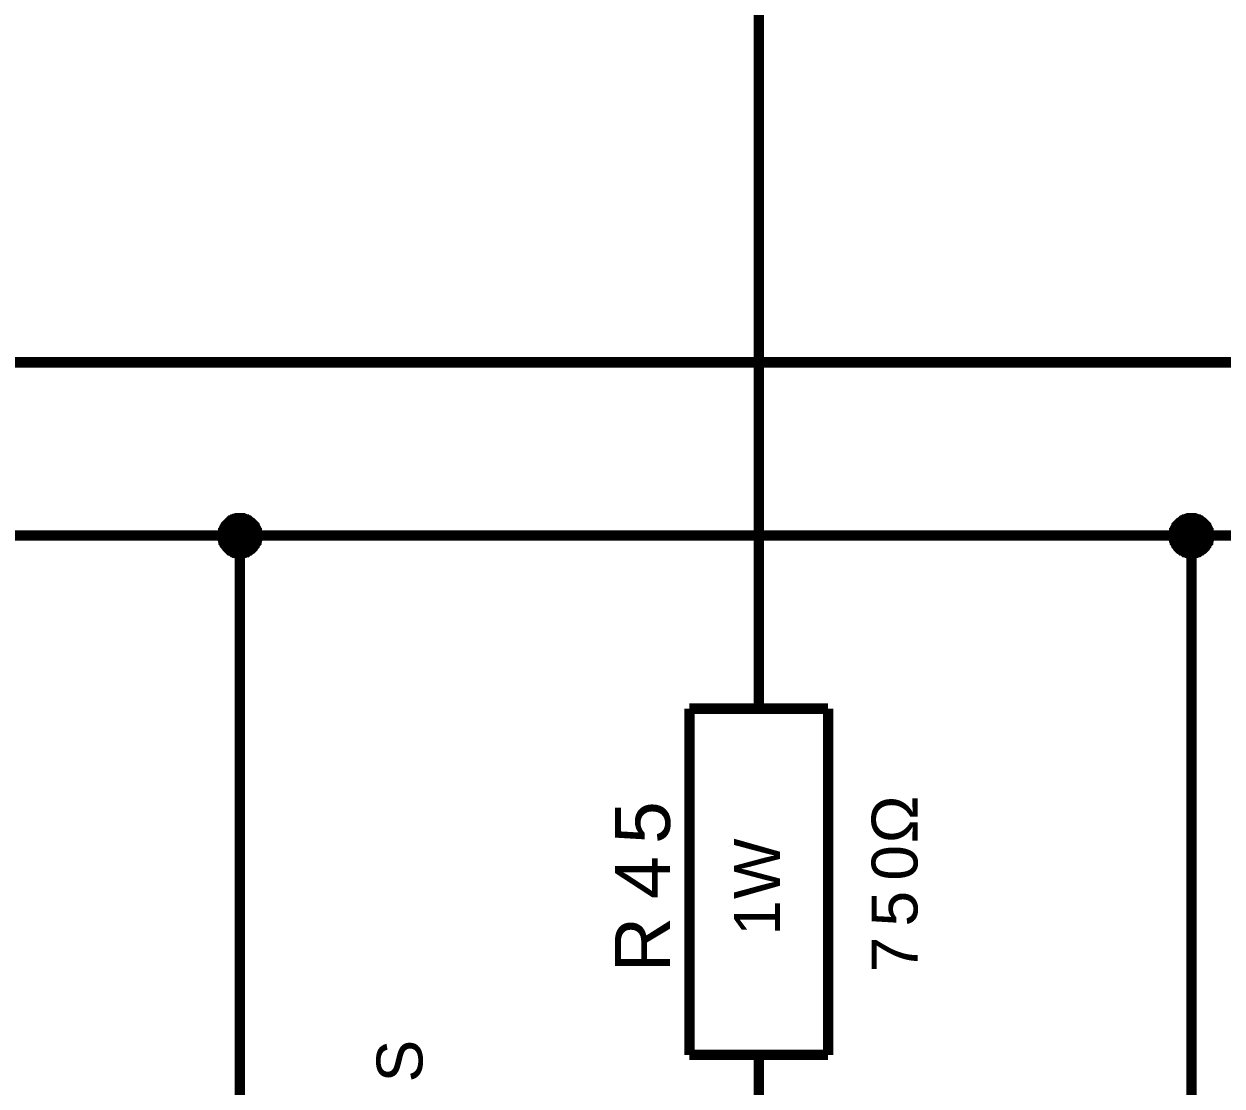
# Model space of a CAD drawing. Header units: millimetres. Extents: x -2024 to 917, y -725 to 13.
# Drawn here: x 445.85 to 480.46, y -177.18 to -146.51 of the extents above; entities that cross this region are included whole.
import ezdxf

# ---------------------------------------------------------------- set-up
doc = ezdxf.new("R2010")
doc.units = ezdxf.units.MM
doc.layers.add('Sheet', color=255, linetype='Continuous')
doc.styles.get("Standard").update_dxf_attribs({"font": 'arial.ttf'})

msp = doc.modelspace()

# ---------------------------------------------------------------- linework, layer by layer
at = {"layer": 'Sheet'}
for points, const_width in [([(467.078, -163.782), (467.078, -126.293)], 0.3), ([(402.115, -156.281), (424.608, -156.281), (499.568, -156.281), (509.565, -156.281), (557.034, -156.281)], 0.3), ([(451.587, -161.282), (451.587, -161.265), (451.587, -161.232), (451.587, -161.216), (451.603, -161.183), (451.603, -161.166), (451.603, -161.133), (451.62, -161.116), (451.62, -161.1), (451.636, -161.067), (451.653, -161.05), (451.653, -161.034), (451.669, -161), (451.686, -160.984), (451.703, -160.967), (451.719, -160.951), (451.736, -160.934), (451.752, -160.918), (451.769, -160.901), (451.785, -160.884), (451.802, -160.868), (451.818, -160.851), (451.851, -160.851), (451.868, -160.835), (451.885, -160.818), (451.918, -160.818), (451.934, -160.802), (451.951, -160.802), (451.984, -160.802), (452, -160.785), (452.034, -160.785), (452.05, -160.785), (452.083, -160.785)], 0.3), ([(451.587, -161.282), (451.587, -161.265), (451.587, -161.232), (451.587, -161.216), (451.603, -161.183), (451.603, -161.166), (451.603, -161.133), (451.62, -161.116), (451.62, -161.1), (451.636, -161.067), (451.653, -161.05), (451.653, -161.034), (451.669, -161), (451.686, -160.984), (451.703, -160.967), (451.719, -160.951), (451.736, -160.934), (451.752, -160.918), (451.769, -160.901), (451.785, -160.884), (451.802, -160.868), (451.818, -160.851), (451.851, -160.851), (451.868, -160.835), (451.885, -160.818), (451.918, -160.818), (451.934, -160.802), (451.951, -160.802), (451.984, -160.802), (452, -160.785), (452.034, -160.785), (452.05, -160.785), (452.083, -160.785)], 0.3), ([(451.587, -161.282), (451.587, -161.265), (451.587, -161.232), (451.587, -161.216), (451.603, -161.183), (451.603, -161.166), (451.603, -161.133), (451.62, -161.116), (451.62, -161.1), (451.636, -161.067), (451.653, -161.05), (451.653, -161.034), (451.669, -161), (451.686, -160.984), (451.703, -160.967), (451.719, -160.951), (451.736, -160.934), (451.752, -160.918), (451.769, -160.901), (451.785, -160.884), (451.802, -160.868), (451.818, -160.851), (451.851, -160.851), (451.868, -160.835), (451.885, -160.818), (451.918, -160.818), (451.934, -160.802), (451.951, -160.802), (451.984, -160.802), (452, -160.785), (452.034, -160.785), (452.05, -160.785), (452.083, -160.785)], 0.3), ([(451.587, -161.282), (451.587, -161.265), (451.587, -161.232), (451.587, -161.216), (451.603, -161.183), (451.603, -161.166), (451.603, -161.133), (451.62, -161.116), (451.62, -161.1), (451.636, -161.067), (451.653, -161.05), (451.653, -161.034), (451.669, -161), (451.686, -160.984), (451.703, -160.967), (451.719, -160.951), (451.736, -160.934), (451.752, -160.918), (451.769, -160.901), (451.785, -160.884), (451.802, -160.868), (451.818, -160.851), (451.851, -160.851), (451.868, -160.835), (451.885, -160.818), (451.918, -160.818), (451.934, -160.802), (451.951, -160.802), (451.984, -160.802), (452, -160.785), (452.034, -160.785), (452.05, -160.785), (452.083, -160.785)], 0.3), ([(451.587, -161.282), (451.587, -161.265), (451.587, -161.232), (451.587, -161.216), (451.603, -161.183), (451.603, -161.166), (451.603, -161.133), (451.62, -161.116), (451.62, -161.1), (451.636, -161.067), (451.653, -161.05), (451.653, -161.034), (451.669, -161), (451.686, -160.984), (451.703, -160.967), (451.719, -160.951), (451.736, -160.934), (451.752, -160.918), (451.769, -160.901), (451.785, -160.884), (451.802, -160.868), (451.818, -160.851), (451.851, -160.851), (451.868, -160.835), (451.885, -160.818), (451.918, -160.818), (451.934, -160.802), (451.951, -160.802), (451.984, -160.802), (452, -160.785), (452.034, -160.785), (452.05, -160.785), (452.083, -160.785)], 0.0991), ([(451.587, -161.282), (451.587, -161.265), (451.587, -161.232), (451.587, -161.216), (451.603, -161.183), (451.603, -161.166), (451.603, -161.133), (451.62, -161.116), (451.62, -161.1), (451.636, -161.067), (451.653, -161.05), (451.653, -161.034), (451.669, -161), (451.686, -160.984), (451.703, -160.967), (451.719, -160.951), (451.736, -160.934), (451.752, -160.918), (451.769, -160.901), (451.785, -160.884), (451.802, -160.868), (451.818, -160.851), (451.851, -160.851), (451.868, -160.835), (451.885, -160.818), (451.918, -160.818), (451.934, -160.802), (451.951, -160.802), (451.984, -160.802), (452, -160.785), (452.034, -160.785), (452.05, -160.785), (452.083, -160.785)], 0.0991), ([(451.587, -161.282), (451.587, -161.265), (451.587, -161.232), (451.587, -161.216), (451.603, -161.183), (451.603, -161.166), (451.603, -161.133), (451.62, -161.116), (451.62, -161.1), (451.636, -161.067), (451.653, -161.05), (451.653, -161.034), (451.669, -161), (451.686, -160.984), (451.703, -160.967), (451.719, -160.951), (451.736, -160.934), (451.752, -160.918), (451.769, -160.901), (451.785, -160.884), (451.802, -160.868), (451.818, -160.851), (451.851, -160.851), (451.868, -160.835), (451.885, -160.818), (451.918, -160.818), (451.934, -160.802), (451.951, -160.802), (451.984, -160.802), (452, -160.785), (452.034, -160.785), (452.05, -160.785), (452.083, -160.785)], 0.0991), ([(451.587, -161.282), (451.587, -161.265), (451.587, -161.232), (451.587, -161.216), (451.603, -161.183), (451.603, -161.166), (451.603, -161.133), (451.62, -161.116), (451.62, -161.1), (451.636, -161.067), (451.653, -161.05), (451.653, -161.034), (451.669, -161), (451.686, -160.984), (451.703, -160.967), (451.719, -160.951), (451.736, -160.934), (451.752, -160.918), (451.769, -160.901), (451.785, -160.884), (451.802, -160.868), (451.818, -160.851), (451.851, -160.851), (451.868, -160.835), (451.885, -160.818), (451.918, -160.818), (451.934, -160.802), (451.951, -160.802), (451.984, -160.802), (452, -160.785), (452.034, -160.785), (452.05, -160.785), (452.083, -160.785)], 0.0991), ([(452.083, -160.785), (452.083, -160.785)], 0.3), ([(452.083, -160.785), (452.116, -160.785), (452.133, -160.785), (452.166, -160.785), (452.182, -160.802), (452.216, -160.802), (452.232, -160.802), (452.265, -160.818), (452.282, -160.818), (452.298, -160.835), (452.331, -160.851), (452.348, -160.851), (452.365, -160.868), (452.381, -160.884), (452.414, -160.901), (452.431, -160.918), (452.447, -160.934), (452.464, -160.951), (452.48, -160.967), (452.497, -160.984), (452.514, -161), (452.514, -161.034), (452.53, -161.05), (452.547, -161.067), (452.563, -161.1), (452.563, -161.116), (452.58, -161.133), (452.58, -161.166), (452.58, -161.183), (452.596, -161.216), (452.596, -161.232), (452.596, -161.265), (452.596, -161.282)], 0.3), ([(452.083, -160.785), (452.083, -160.785)], 0.3), ([(452.083, -160.785), (452.116, -160.785), (452.133, -160.785), (452.166, -160.785), (452.182, -160.802), (452.216, -160.802), (452.232, -160.802), (452.265, -160.818), (452.282, -160.818), (452.298, -160.835), (452.331, -160.851), (452.348, -160.851), (452.365, -160.868), (452.381, -160.884), (452.414, -160.901), (452.431, -160.918), (452.447, -160.934), (452.464, -160.951), (452.48, -160.967), (452.497, -160.984), (452.514, -161), (452.514, -161.034), (452.53, -161.05), (452.547, -161.067), (452.563, -161.1), (452.563, -161.116), (452.58, -161.133), (452.58, -161.166), (452.58, -161.183), (452.596, -161.216), (452.596, -161.232), (452.596, -161.265), (452.596, -161.282)], 0.3), ([(452.083, -160.785), (452.083, -160.785)], 0.3), ([(452.083, -160.785), (452.116, -160.785), (452.133, -160.785), (452.166, -160.785), (452.182, -160.802), (452.216, -160.802), (452.232, -160.802), (452.265, -160.818), (452.282, -160.818), (452.298, -160.835), (452.331, -160.851), (452.348, -160.851), (452.365, -160.868), (452.381, -160.884), (452.414, -160.901), (452.431, -160.918), (452.447, -160.934), (452.464, -160.951), (452.48, -160.967), (452.497, -160.984), (452.514, -161), (452.514, -161.034), (452.53, -161.05), (452.547, -161.067), (452.563, -161.1), (452.563, -161.116), (452.58, -161.133), (452.58, -161.166), (452.58, -161.183), (452.596, -161.216), (452.596, -161.232), (452.596, -161.265), (452.596, -161.282)], 0.3), ([(452.083, -160.785), (452.083, -160.785)], 0.3), ([(452.083, -160.785), (452.116, -160.785), (452.133, -160.785), (452.166, -160.785), (452.182, -160.802), (452.216, -160.802), (452.232, -160.802), (452.265, -160.818), (452.282, -160.818), (452.298, -160.835), (452.331, -160.851), (452.348, -160.851), (452.365, -160.868), (452.381, -160.884), (452.414, -160.901), (452.431, -160.918), (452.447, -160.934), (452.464, -160.951), (452.48, -160.967), (452.497, -160.984), (452.514, -161), (452.514, -161.034), (452.53, -161.05), (452.547, -161.067), (452.563, -161.1), (452.563, -161.116), (452.58, -161.133), (452.58, -161.166), (452.58, -161.183), (452.596, -161.216), (452.596, -161.232), (452.596, -161.265), (452.596, -161.282)], 0.3), ([(452.083, -160.785), (452.083, -160.785)], 0.0991), ([(452.083, -160.785), (452.116, -160.785), (452.133, -160.785), (452.166, -160.785), (452.182, -160.802), (452.216, -160.802), (452.232, -160.802), (452.265, -160.818), (452.282, -160.818), (452.298, -160.835), (452.331, -160.851), (452.348, -160.851), (452.365, -160.868), (452.381, -160.884), (452.414, -160.901), (452.431, -160.918), (452.447, -160.934), (452.464, -160.951), (452.48, -160.967), (452.497, -160.984), (452.514, -161), (452.514, -161.034), (452.53, -161.05), (452.547, -161.067), (452.563, -161.1), (452.563, -161.116), (452.58, -161.133), (452.58, -161.166), (452.58, -161.183), (452.596, -161.216), (452.596, -161.232), (452.596, -161.265), (452.596, -161.282)], 0.0991), ([(452.083, -160.785), (452.083, -160.785)], 0.0991), ([(452.083, -160.785), (452.116, -160.785), (452.133, -160.785), (452.166, -160.785), (452.182, -160.802), (452.216, -160.802), (452.232, -160.802), (452.265, -160.818), (452.282, -160.818), (452.298, -160.835), (452.331, -160.851), (452.348, -160.851), (452.365, -160.868), (452.381, -160.884), (452.414, -160.901), (452.431, -160.918), (452.447, -160.934), (452.464, -160.951), (452.48, -160.967), (452.497, -160.984), (452.514, -161), (452.514, -161.034), (452.53, -161.05), (452.547, -161.067), (452.563, -161.1), (452.563, -161.116), (452.58, -161.133), (452.58, -161.166), (452.58, -161.183), (452.596, -161.216), (452.596, -161.232), (452.596, -161.265), (452.596, -161.282)], 0.0991), ([(452.083, -160.785), (452.083, -160.785)], 0.0991), ([(452.083, -160.785), (452.116, -160.785), (452.133, -160.785), (452.166, -160.785), (452.182, -160.802), (452.216, -160.802), (452.232, -160.802), (452.265, -160.818), (452.282, -160.818), (452.298, -160.835), (452.331, -160.851), (452.348, -160.851), (452.365, -160.868), (452.381, -160.884), (452.414, -160.901), (452.431, -160.918), (452.447, -160.934), (452.464, -160.951), (452.48, -160.967), (452.497, -160.984), (452.514, -161), (452.514, -161.034), (452.53, -161.05), (452.547, -161.067), (452.563, -161.1), (452.563, -161.116), (452.58, -161.133), (452.58, -161.166), (452.58, -161.183), (452.596, -161.216), (452.596, -161.232), (452.596, -161.265), (452.596, -161.282)], 0.0991), ([(452.083, -160.785), (452.083, -160.785)], 0.0991), ([(452.083, -160.785), (452.116, -160.785), (452.133, -160.785), (452.166, -160.785), (452.182, -160.802), (452.216, -160.802), (452.232, -160.802), (452.265, -160.818), (452.282, -160.818), (452.298, -160.835), (452.331, -160.851), (452.348, -160.851), (452.365, -160.868), (452.381, -160.884), (452.414, -160.901), (452.431, -160.918), (452.447, -160.934), (452.464, -160.951), (452.48, -160.967), (452.497, -160.984), (452.514, -161), (452.514, -161.034), (452.53, -161.05), (452.547, -161.067), (452.563, -161.1), (452.563, -161.116), (452.58, -161.133), (452.58, -161.166), (452.58, -161.183), (452.596, -161.216), (452.596, -161.232), (452.596, -161.265), (452.596, -161.282)], 0.0991), ([(479.061, -161.282), (479.061, -161.265), (479.061, -161.232), (479.061, -161.216), (479.078, -161.183), (479.078, -161.166), (479.078, -161.133), (479.095, -161.116), (479.095, -161.1), (479.111, -161.067), (479.128, -161.05), (479.144, -161.034), (479.144, -161), (479.161, -160.984), (479.177, -160.967), (479.194, -160.951), (479.21, -160.934), (479.227, -160.918), (479.243, -160.901), (479.277, -160.884), (479.293, -160.868), (479.31, -160.851), (479.326, -160.851), (479.359, -160.835), (479.376, -160.818), (479.392, -160.818), (479.426, -160.802), (479.442, -160.802), (479.475, -160.802), (479.492, -160.785), (479.525, -160.785), (479.541, -160.785), (479.575, -160.785)], 0.3), ([(479.061, -161.282), (479.061, -161.265), (479.061, -161.232), (479.061, -161.216), (479.078, -161.183), (479.078, -161.166), (479.078, -161.133), (479.095, -161.116), (479.095, -161.1), (479.111, -161.067), (479.128, -161.05), (479.144, -161.034), (479.144, -161), (479.161, -160.984), (479.177, -160.967), (479.194, -160.951), (479.21, -160.934), (479.227, -160.918), (479.243, -160.901), (479.277, -160.884), (479.293, -160.868), (479.31, -160.851), (479.326, -160.851), (479.359, -160.835), (479.376, -160.818), (479.392, -160.818), (479.426, -160.802), (479.442, -160.802), (479.475, -160.802), (479.492, -160.785), (479.525, -160.785), (479.541, -160.785), (479.575, -160.785)], 0.3), ([(479.061, -161.282), (479.061, -161.265), (479.061, -161.232), (479.061, -161.216), (479.078, -161.183), (479.078, -161.166), (479.078, -161.133), (479.095, -161.116), (479.095, -161.1), (479.111, -161.067), (479.128, -161.05), (479.144, -161.034), (479.144, -161), (479.161, -160.984), (479.177, -160.967), (479.194, -160.951), (479.21, -160.934), (479.227, -160.918), (479.243, -160.901), (479.277, -160.884), (479.293, -160.868), (479.31, -160.851), (479.326, -160.851), (479.359, -160.835), (479.376, -160.818), (479.392, -160.818), (479.426, -160.802), (479.442, -160.802), (479.475, -160.802), (479.492, -160.785), (479.525, -160.785), (479.541, -160.785), (479.575, -160.785)], 0.3), ([(479.061, -161.282), (479.061, -161.265), (479.061, -161.232), (479.061, -161.216), (479.078, -161.183), (479.078, -161.166), (479.078, -161.133), (479.095, -161.116), (479.095, -161.1), (479.111, -161.067), (479.128, -161.05), (479.144, -161.034), (479.144, -161), (479.161, -160.984), (479.177, -160.967), (479.194, -160.951), (479.21, -160.934), (479.227, -160.918), (479.243, -160.901), (479.277, -160.884), (479.293, -160.868), (479.31, -160.851), (479.326, -160.851), (479.359, -160.835), (479.376, -160.818), (479.392, -160.818), (479.426, -160.802), (479.442, -160.802), (479.475, -160.802), (479.492, -160.785), (479.525, -160.785), (479.541, -160.785), (479.575, -160.785)], 0.3), ([(479.061, -161.282), (479.061, -161.265), (479.061, -161.232), (479.061, -161.216), (479.078, -161.183), (479.078, -161.166), (479.078, -161.133), (479.095, -161.116), (479.095, -161.1), (479.111, -161.067), (479.128, -161.05), (479.144, -161.034), (479.144, -161), (479.161, -160.984), (479.177, -160.967), (479.194, -160.951), (479.21, -160.934), (479.227, -160.918), (479.243, -160.901), (479.277, -160.884), (479.293, -160.868), (479.31, -160.851), (479.326, -160.851), (479.359, -160.835), (479.376, -160.818), (479.392, -160.818), (479.426, -160.802), (479.442, -160.802), (479.475, -160.802), (479.492, -160.785), (479.525, -160.785), (479.541, -160.785), (479.575, -160.785)], 0.0991), ([(479.061, -161.282), (479.061, -161.265), (479.061, -161.232), (479.061, -161.216), (479.078, -161.183), (479.078, -161.166), (479.078, -161.133), (479.095, -161.116), (479.095, -161.1), (479.111, -161.067), (479.128, -161.05), (479.144, -161.034), (479.144, -161), (479.161, -160.984), (479.177, -160.967), (479.194, -160.951), (479.21, -160.934), (479.227, -160.918), (479.243, -160.901), (479.277, -160.884), (479.293, -160.868), (479.31, -160.851), (479.326, -160.851), (479.359, -160.835), (479.376, -160.818), (479.392, -160.818), (479.426, -160.802), (479.442, -160.802), (479.475, -160.802), (479.492, -160.785), (479.525, -160.785), (479.541, -160.785), (479.575, -160.785)], 0.0991), ([(479.061, -161.282), (479.061, -161.265), (479.061, -161.232), (479.061, -161.216), (479.078, -161.183), (479.078, -161.166), (479.078, -161.133), (479.095, -161.116), (479.095, -161.1), (479.111, -161.067), (479.128, -161.05), (479.144, -161.034), (479.144, -161), (479.161, -160.984), (479.177, -160.967), (479.194, -160.951), (479.21, -160.934), (479.227, -160.918), (479.243, -160.901), (479.277, -160.884), (479.293, -160.868), (479.31, -160.851), (479.326, -160.851), (479.359, -160.835), (479.376, -160.818), (479.392, -160.818), (479.426, -160.802), (479.442, -160.802), (479.475, -160.802), (479.492, -160.785), (479.525, -160.785), (479.541, -160.785), (479.575, -160.785)], 0.0991), ([(479.061, -161.282), (479.061, -161.265), (479.061, -161.232), (479.061, -161.216), (479.078, -161.183), (479.078, -161.166), (479.078, -161.133), (479.095, -161.116), (479.095, -161.1), (479.111, -161.067), (479.128, -161.05), (479.144, -161.034), (479.144, -161), (479.161, -160.984), (479.177, -160.967), (479.194, -160.951), (479.21, -160.934), (479.227, -160.918), (479.243, -160.901), (479.277, -160.884), (479.293, -160.868), (479.31, -160.851), (479.326, -160.851), (479.359, -160.835), (479.376, -160.818), (479.392, -160.818), (479.426, -160.802), (479.442, -160.802), (479.475, -160.802), (479.492, -160.785), (479.525, -160.785), (479.541, -160.785), (479.575, -160.785)], 0.0991), ([(479.575, -160.785), (479.575, -160.785)], 0.3), ([(479.575, -160.785), (479.608, -160.785), (479.624, -160.785), (479.657, -160.785), (479.674, -160.802), (479.707, -160.802), (479.723, -160.802), (479.757, -160.818), (479.773, -160.818), (479.79, -160.835), (479.823, -160.851), (479.839, -160.851), (479.856, -160.868), (479.872, -160.884), (479.906, -160.901), (479.922, -160.918), (479.939, -160.934), (479.955, -160.951), (479.972, -160.967), (479.988, -160.984), (480.005, -161), (480.005, -161.034), (480.021, -161.05), (480.038, -161.067), (480.054, -161.1), (480.054, -161.116), (480.071, -161.133), (480.071, -161.166), (480.071, -161.183), (480.088, -161.216), (480.088, -161.232), (480.088, -161.265), (480.088, -161.282)], 0.3), ([(479.575, -160.785), (479.575, -160.785)], 0.3), ([(479.575, -160.785), (479.608, -160.785), (479.624, -160.785), (479.657, -160.785), (479.674, -160.802), (479.707, -160.802), (479.723, -160.802), (479.757, -160.818), (479.773, -160.818), (479.79, -160.835), (479.823, -160.851), (479.839, -160.851), (479.856, -160.868), (479.872, -160.884), (479.906, -160.901), (479.922, -160.918), (479.939, -160.934), (479.955, -160.951), (479.972, -160.967), (479.988, -160.984), (480.005, -161), (480.005, -161.034), (480.021, -161.05), (480.038, -161.067), (480.054, -161.1), (480.054, -161.116), (480.071, -161.133), (480.071, -161.166), (480.071, -161.183), (480.088, -161.216), (480.088, -161.232), (480.088, -161.265), (480.088, -161.282)], 0.3), ([(479.575, -160.785), (479.575, -160.785)], 0.3), ([(479.575, -160.785), (479.608, -160.785), (479.624, -160.785), (479.657, -160.785), (479.674, -160.802), (479.707, -160.802), (479.723, -160.802), (479.757, -160.818), (479.773, -160.818), (479.79, -160.835), (479.823, -160.851), (479.839, -160.851), (479.856, -160.868), (479.872, -160.884), (479.906, -160.901), (479.922, -160.918), (479.939, -160.934), (479.955, -160.951), (479.972, -160.967), (479.988, -160.984), (480.005, -161), (480.005, -161.034), (480.021, -161.05), (480.038, -161.067), (480.054, -161.1), (480.054, -161.116), (480.071, -161.133), (480.071, -161.166), (480.071, -161.183), (480.088, -161.216), (480.088, -161.232), (480.088, -161.265), (480.088, -161.282)], 0.3), ([(479.575, -160.785), (479.575, -160.785)], 0.3), ([(479.575, -160.785), (479.608, -160.785), (479.624, -160.785), (479.657, -160.785), (479.674, -160.802), (479.707, -160.802), (479.723, -160.802), (479.757, -160.818), (479.773, -160.818), (479.79, -160.835), (479.823, -160.851), (479.839, -160.851), (479.856, -160.868), (479.872, -160.884), (479.906, -160.901), (479.922, -160.918), (479.939, -160.934), (479.955, -160.951), (479.972, -160.967), (479.988, -160.984), (480.005, -161), (480.005, -161.034), (480.021, -161.05), (480.038, -161.067), (480.054, -161.1), (480.054, -161.116), (480.071, -161.133), (480.071, -161.166), (480.071, -161.183), (480.088, -161.216), (480.088, -161.232), (480.088, -161.265), (480.088, -161.282)], 0.3), ([(479.575, -160.785), (479.575, -160.785)], 0.0991), ([(479.575, -160.785), (479.608, -160.785), (479.624, -160.785), (479.657, -160.785), (479.674, -160.802), (479.707, -160.802), (479.723, -160.802), (479.757, -160.818), (479.773, -160.818), (479.79, -160.835), (479.823, -160.851), (479.839, -160.851), (479.856, -160.868), (479.872, -160.884), (479.906, -160.901), (479.922, -160.918), (479.939, -160.934), (479.955, -160.951), (479.972, -160.967), (479.988, -160.984), (480.005, -161), (480.005, -161.034), (480.021, -161.05), (480.038, -161.067), (480.054, -161.1), (480.054, -161.116), (480.071, -161.133), (480.071, -161.166), (480.071, -161.183), (480.088, -161.216), (480.088, -161.232), (480.088, -161.265), (480.088, -161.282)], 0.0991), ([(479.575, -160.785), (479.575, -160.785)], 0.0991), ([(479.575, -160.785), (479.608, -160.785), (479.624, -160.785), (479.657, -160.785), (479.674, -160.802), (479.707, -160.802), (479.723, -160.802), (479.757, -160.818), (479.773, -160.818), (479.79, -160.835), (479.823, -160.851), (479.839, -160.851), (479.856, -160.868), (479.872, -160.884), (479.906, -160.901), (479.922, -160.918), (479.939, -160.934), (479.955, -160.951), (479.972, -160.967), (479.988, -160.984), (480.005, -161), (480.005, -161.034), (480.021, -161.05), (480.038, -161.067), (480.054, -161.1), (480.054, -161.116), (480.071, -161.133), (480.071, -161.166), (480.071, -161.183), (480.088, -161.216), (480.088, -161.232), (480.088, -161.265), (480.088, -161.282)], 0.0991), ([(479.575, -160.785), (479.575, -160.785)], 0.0991), ([(479.575, -160.785), (479.608, -160.785), (479.624, -160.785), (479.657, -160.785), (479.674, -160.802), (479.707, -160.802), (479.723, -160.802), (479.757, -160.818), (479.773, -160.818), (479.79, -160.835), (479.823, -160.851), (479.839, -160.851), (479.856, -160.868), (479.872, -160.884), (479.906, -160.901), (479.922, -160.918), (479.939, -160.934), (479.955, -160.951), (479.972, -160.967), (479.988, -160.984), (480.005, -161), (480.005, -161.034), (480.021, -161.05), (480.038, -161.067), (480.054, -161.1), (480.054, -161.116), (480.071, -161.133), (480.071, -161.166), (480.071, -161.183), (480.088, -161.216), (480.088, -161.232), (480.088, -161.265), (480.088, -161.282)], 0.0991), ([(479.575, -160.785), (479.575, -160.785)], 0.0991), ([(479.575, -160.785), (479.608, -160.785), (479.624, -160.785), (479.657, -160.785), (479.674, -160.802), (479.707, -160.802), (479.723, -160.802), (479.757, -160.818), (479.773, -160.818), (479.79, -160.835), (479.823, -160.851), (479.839, -160.851), (479.856, -160.868), (479.872, -160.884), (479.906, -160.901), (479.922, -160.918), (479.939, -160.934), (479.955, -160.951), (479.972, -160.967), (479.988, -160.984), (480.005, -161), (480.005, -161.034), (480.021, -161.05), (480.038, -161.067), (480.054, -161.1), (480.054, -161.116), (480.071, -161.133), (480.071, -161.166), (480.071, -161.183), (480.088, -161.216), (480.088, -161.232), (480.088, -161.265), (480.088, -161.282)], 0.0991), ([(337.136, -166.283), (337.136, -161.282), (412.112, -161.282), (432.089, -161.282), (452.083, -161.282), (479.575, -161.282), (557.034, -161.282)], 0.3), ([(447.085, -241.294), (479.575, -241.294), (479.575, -161.282)], 0.3), ([(452.083, -161.795), (452.05, -161.795), (452.034, -161.795), (452, -161.795), (451.984, -161.779), (451.951, -161.779), (451.934, -161.779), (451.918, -161.762), (451.885, -161.762), (451.868, -161.746), (451.851, -161.729), (451.818, -161.712), (451.802, -161.712), (451.785, -161.696), (451.769, -161.679), (451.752, -161.663), (451.736, -161.646), (451.719, -161.63), (451.703, -161.613), (451.686, -161.58), (451.669, -161.563), (451.653, -161.547), (451.653, -161.53), (451.636, -161.497), (451.62, -161.481), (451.62, -161.464), (451.603, -161.431), (451.603, -161.414), (451.603, -161.381), (451.587, -161.365), (451.587, -161.332), (451.587, -161.315), (451.587, -161.282)], 0.3), ([(451.587, -161.282), (451.587, -161.282)], 0.3), ([(452.083, -161.795), (452.05, -161.795), (452.034, -161.795), (452, -161.795), (451.984, -161.779), (451.951, -161.779), (451.934, -161.779), (451.918, -161.762), (451.885, -161.762), (451.868, -161.746), (451.851, -161.729), (451.818, -161.712), (451.802, -161.712), (451.785, -161.696), (451.769, -161.679), (451.752, -161.663), (451.736, -161.646), (451.719, -161.63), (451.703, -161.613), (451.686, -161.58), (451.669, -161.563), (451.653, -161.547), (451.653, -161.53), (451.636, -161.497), (451.62, -161.481), (451.62, -161.464), (451.603, -161.431), (451.603, -161.414), (451.603, -161.381), (451.587, -161.365), (451.587, -161.332), (451.587, -161.315), (451.587, -161.282)], 0.3), ([(451.587, -161.282), (451.587, -161.282)], 0.3), ([(452.083, -161.795), (452.05, -161.795), (452.034, -161.795), (452, -161.795), (451.984, -161.779), (451.951, -161.779), (451.934, -161.779), (451.918, -161.762), (451.885, -161.762), (451.868, -161.746), (451.851, -161.729), (451.818, -161.712), (451.802, -161.712), (451.785, -161.696), (451.769, -161.679), (451.752, -161.663), (451.736, -161.646), (451.719, -161.63), (451.703, -161.613), (451.686, -161.58), (451.669, -161.563), (451.653, -161.547), (451.653, -161.53), (451.636, -161.497), (451.62, -161.481), (451.62, -161.464), (451.603, -161.431), (451.603, -161.414), (451.603, -161.381), (451.587, -161.365), (451.587, -161.332), (451.587, -161.315), (451.587, -161.282)], 0.3), ([(451.587, -161.282), (451.587, -161.282)], 0.3), ([(452.083, -161.795), (452.05, -161.795), (452.034, -161.795), (452, -161.795), (451.984, -161.779), (451.951, -161.779), (451.934, -161.779), (451.918, -161.762), (451.885, -161.762), (451.868, -161.746), (451.851, -161.729), (451.818, -161.712), (451.802, -161.712), (451.785, -161.696), (451.769, -161.679), (451.752, -161.663), (451.736, -161.646), (451.719, -161.63), (451.703, -161.613), (451.686, -161.58), (451.669, -161.563), (451.653, -161.547), (451.653, -161.53), (451.636, -161.497), (451.62, -161.481), (451.62, -161.464), (451.603, -161.431), (451.603, -161.414), (451.603, -161.381), (451.587, -161.365), (451.587, -161.332), (451.587, -161.315), (451.587, -161.282)], 0.3), ([(451.587, -161.282), (451.587, -161.282)], 0.3), ([(452.083, -161.795), (452.05, -161.795), (452.034, -161.795), (452, -161.795), (451.984, -161.779), (451.951, -161.779), (451.934, -161.779), (451.918, -161.762), (451.885, -161.762), (451.868, -161.746), (451.851, -161.729), (451.818, -161.712), (451.802, -161.712), (451.785, -161.696), (451.769, -161.679), (451.752, -161.663), (451.736, -161.646), (451.719, -161.63), (451.703, -161.613), (451.686, -161.58), (451.669, -161.563), (451.653, -161.547), (451.653, -161.53), (451.636, -161.497), (451.62, -161.481), (451.62, -161.464), (451.603, -161.431), (451.603, -161.414), (451.603, -161.381), (451.587, -161.365), (451.587, -161.332), (451.587, -161.315), (451.587, -161.282)], 0.0991), ([(451.587, -161.282), (451.587, -161.282)], 0.0991), ([(452.083, -161.795), (452.05, -161.795), (452.034, -161.795), (452, -161.795), (451.984, -161.779), (451.951, -161.779), (451.934, -161.779), (451.918, -161.762), (451.885, -161.762), (451.868, -161.746), (451.851, -161.729), (451.818, -161.712), (451.802, -161.712), (451.785, -161.696), (451.769, -161.679), (451.752, -161.663), (451.736, -161.646), (451.719, -161.63), (451.703, -161.613), (451.686, -161.58), (451.669, -161.563), (451.653, -161.547), (451.653, -161.53), (451.636, -161.497), (451.62, -161.481), (451.62, -161.464), (451.603, -161.431), (451.603, -161.414), (451.603, -161.381), (451.587, -161.365), (451.587, -161.332), (451.587, -161.315), (451.587, -161.282)], 0.0991), ([(451.587, -161.282), (451.587, -161.282)], 0.0991), ([(452.083, -161.795), (452.05, -161.795), (452.034, -161.795), (452, -161.795), (451.984, -161.779), (451.951, -161.779), (451.934, -161.779), (451.918, -161.762), (451.885, -161.762), (451.868, -161.746), (451.851, -161.729), (451.818, -161.712), (451.802, -161.712), (451.785, -161.696), (451.769, -161.679), (451.752, -161.663), (451.736, -161.646), (451.719, -161.63), (451.703, -161.613), (451.686, -161.58), (451.669, -161.563), (451.653, -161.547), (451.653, -161.53), (451.636, -161.497), (451.62, -161.481), (451.62, -161.464), (451.603, -161.431), (451.603, -161.414), (451.603, -161.381), (451.587, -161.365), (451.587, -161.332), (451.587, -161.315), (451.587, -161.282)], 0.0991), ([(451.587, -161.282), (451.587, -161.282)], 0.0991), ([(452.083, -161.795), (452.05, -161.795), (452.034, -161.795), (452, -161.795), (451.984, -161.779), (451.951, -161.779), (451.934, -161.779), (451.918, -161.762), (451.885, -161.762), (451.868, -161.746), (451.851, -161.729), (451.818, -161.712), (451.802, -161.712), (451.785, -161.696), (451.769, -161.679), (451.752, -161.663), (451.736, -161.646), (451.719, -161.63), (451.703, -161.613), (451.686, -161.58), (451.669, -161.563), (451.653, -161.547), (451.653, -161.53), (451.636, -161.497), (451.62, -161.481), (451.62, -161.464), (451.603, -161.431), (451.603, -161.414), (451.603, -161.381), (451.587, -161.365), (451.587, -161.332), (451.587, -161.315), (451.587, -161.282)], 0.0991), ([(451.587, -161.282), (451.587, -161.282)], 0.0991), ([(452.083, -176.284), (452.083, -161.282)], 0.3), ([(452.596, -161.282), (452.596, -161.315), (452.596, -161.332), (452.596, -161.365), (452.58, -161.381), (452.58, -161.414), (452.58, -161.431), (452.563, -161.464), (452.563, -161.481), (452.547, -161.497), (452.53, -161.53), (452.514, -161.547), (452.514, -161.563), (452.497, -161.58), (452.48, -161.613), (452.464, -161.63), (452.447, -161.646), (452.431, -161.663), (452.414, -161.679), (452.381, -161.696), (452.365, -161.712), (452.348, -161.712), (452.331, -161.729), (452.298, -161.746), (452.282, -161.762), (452.265, -161.762), (452.232, -161.779), (452.216, -161.779), (452.182, -161.779), (452.166, -161.795), (452.133, -161.795), (452.116, -161.795), (452.083, -161.795)], 0.3), ([(452.596, -161.282), (452.596, -161.315), (452.596, -161.332), (452.596, -161.365), (452.58, -161.381), (452.58, -161.414), (452.58, -161.431), (452.563, -161.464), (452.563, -161.481), (452.547, -161.497), (452.53, -161.53), (452.514, -161.547), (452.514, -161.563), (452.497, -161.58), (452.48, -161.613), (452.464, -161.63), (452.447, -161.646), (452.431, -161.663), (452.414, -161.679), (452.381, -161.696), (452.365, -161.712), (452.348, -161.712), (452.331, -161.729), (452.298, -161.746), (452.282, -161.762), (452.265, -161.762), (452.232, -161.779), (452.216, -161.779), (452.182, -161.779), (452.166, -161.795), (452.133, -161.795), (452.116, -161.795), (452.083, -161.795)], 0.3), ([(452.596, -161.282), (452.596, -161.315), (452.596, -161.332), (452.596, -161.365), (452.58, -161.381), (452.58, -161.414), (452.58, -161.431), (452.563, -161.464), (452.563, -161.481), (452.547, -161.497), (452.53, -161.53), (452.514, -161.547), (452.514, -161.563), (452.497, -161.58), (452.48, -161.613), (452.464, -161.63), (452.447, -161.646), (452.431, -161.663), (452.414, -161.679), (452.381, -161.696), (452.365, -161.712), (452.348, -161.712), (452.331, -161.729), (452.298, -161.746), (452.282, -161.762), (452.265, -161.762), (452.232, -161.779), (452.216, -161.779), (452.182, -161.779), (452.166, -161.795), (452.133, -161.795), (452.116, -161.795), (452.083, -161.795)], 0.3), ([(452.596, -161.282), (452.596, -161.315), (452.596, -161.332), (452.596, -161.365), (452.58, -161.381), (452.58, -161.414), (452.58, -161.431), (452.563, -161.464), (452.563, -161.481), (452.547, -161.497), (452.53, -161.53), (452.514, -161.547), (452.514, -161.563), (452.497, -161.58), (452.48, -161.613), (452.464, -161.63), (452.447, -161.646), (452.431, -161.663), (452.414, -161.679), (452.381, -161.696), (452.365, -161.712), (452.348, -161.712), (452.331, -161.729), (452.298, -161.746), (452.282, -161.762), (452.265, -161.762), (452.232, -161.779), (452.216, -161.779), (452.182, -161.779), (452.166, -161.795), (452.133, -161.795), (452.116, -161.795), (452.083, -161.795)], 0.3), ([(452.596, -161.282), (452.596, -161.315), (452.596, -161.332), (452.596, -161.365), (452.58, -161.381), (452.58, -161.414), (452.58, -161.431), (452.563, -161.464), (452.563, -161.481), (452.547, -161.497), (452.53, -161.53), (452.514, -161.547), (452.514, -161.563), (452.497, -161.58), (452.48, -161.613), (452.464, -161.63), (452.447, -161.646), (452.431, -161.663), (452.414, -161.679), (452.381, -161.696), (452.365, -161.712), (452.348, -161.712), (452.331, -161.729), (452.298, -161.746), (452.282, -161.762), (452.265, -161.762), (452.232, -161.779), (452.216, -161.779), (452.182, -161.779), (452.166, -161.795), (452.133, -161.795), (452.116, -161.795), (452.083, -161.795)], 0.0991), ([(452.596, -161.282), (452.596, -161.315), (452.596, -161.332), (452.596, -161.365), (452.58, -161.381), (452.58, -161.414), (452.58, -161.431), (452.563, -161.464), (452.563, -161.481), (452.547, -161.497), (452.53, -161.53), (452.514, -161.547), (452.514, -161.563), (452.497, -161.58), (452.48, -161.613), (452.464, -161.63), (452.447, -161.646), (452.431, -161.663), (452.414, -161.679), (452.381, -161.696), (452.365, -161.712), (452.348, -161.712), (452.331, -161.729), (452.298, -161.746), (452.282, -161.762), (452.265, -161.762), (452.232, -161.779), (452.216, -161.779), (452.182, -161.779), (452.166, -161.795), (452.133, -161.795), (452.116, -161.795), (452.083, -161.795)], 0.0991), ([(452.596, -161.282), (452.596, -161.315), (452.596, -161.332), (452.596, -161.365), (452.58, -161.381), (452.58, -161.414), (452.58, -161.431), (452.563, -161.464), (452.563, -161.481), (452.547, -161.497), (452.53, -161.53), (452.514, -161.547), (452.514, -161.563), (452.497, -161.58), (452.48, -161.613), (452.464, -161.63), (452.447, -161.646), (452.431, -161.663), (452.414, -161.679), (452.381, -161.696), (452.365, -161.712), (452.348, -161.712), (452.331, -161.729), (452.298, -161.746), (452.282, -161.762), (452.265, -161.762), (452.232, -161.779), (452.216, -161.779), (452.182, -161.779), (452.166, -161.795), (452.133, -161.795), (452.116, -161.795), (452.083, -161.795)], 0.0991), ([(452.596, -161.282), (452.596, -161.315), (452.596, -161.332), (452.596, -161.365), (452.58, -161.381), (452.58, -161.414), (452.58, -161.431), (452.563, -161.464), (452.563, -161.481), (452.547, -161.497), (452.53, -161.53), (452.514, -161.547), (452.514, -161.563), (452.497, -161.58), (452.48, -161.613), (452.464, -161.63), (452.447, -161.646), (452.431, -161.663), (452.414, -161.679), (452.381, -161.696), (452.365, -161.712), (452.348, -161.712), (452.331, -161.729), (452.298, -161.746), (452.282, -161.762), (452.265, -161.762), (452.232, -161.779), (452.216, -161.779), (452.182, -161.779), (452.166, -161.795), (452.133, -161.795), (452.116, -161.795), (452.083, -161.795)], 0.0991), ([(452.596, -161.282), (452.596, -161.282), (452.596, -161.282), (452.596, -161.282), (452.596, -161.282), (452.596, -161.282), (452.596, -161.282), (452.596, -161.282), (452.596, -161.282), (452.596, -161.282), (452.596, -161.282), (452.596, -161.282), (452.596, -161.282), (452.596, -161.282), (452.596, -161.282), (452.596, -161.282), (452.596, -161.282), (452.596, -161.282), (452.596, -161.282), (452.596, -161.282), (452.596, -161.282), (452.596, -161.282), (452.596, -161.282), (452.596, -161.282), (452.596, -161.282), (452.596, -161.282), (452.596, -161.282), (452.596, -161.282), (452.596, -161.282), (452.596, -161.282), (452.596, -161.282), (452.596, -161.282), (452.596, -161.282)], 0.3), ([(452.596, -161.282), (452.596, -161.282)], 0.3), ([(452.596, -161.282), (452.596, -161.282), (452.596, -161.282), (452.596, -161.282), (452.596, -161.282), (452.596, -161.282), (452.596, -161.282), (452.596, -161.282), (452.596, -161.282), (452.596, -161.282), (452.596, -161.282), (452.596, -161.282), (452.596, -161.282), (452.596, -161.282), (452.596, -161.282), (452.596, -161.282), (452.596, -161.282), (452.596, -161.282), (452.596, -161.282), (452.596, -161.282), (452.596, -161.282), (452.596, -161.282), (452.596, -161.282), (452.596, -161.282), (452.596, -161.282), (452.596, -161.282), (452.596, -161.282), (452.596, -161.282), (452.596, -161.282), (452.596, -161.282), (452.596, -161.282), (452.596, -161.282), (452.596, -161.282)], 0.3), ([(452.596, -161.282), (452.596, -161.282)], 0.3), ([(452.596, -161.282), (452.596, -161.282), (452.596, -161.282), (452.596, -161.282), (452.596, -161.282), (452.596, -161.282), (452.596, -161.282), (452.596, -161.282), (452.596, -161.282), (452.596, -161.282), (452.596, -161.282), (452.596, -161.282), (452.596, -161.282), (452.596, -161.282), (452.596, -161.282), (452.596, -161.282), (452.596, -161.282), (452.596, -161.282), (452.596, -161.282), (452.596, -161.282), (452.596, -161.282), (452.596, -161.282), (452.596, -161.282), (452.596, -161.282), (452.596, -161.282), (452.596, -161.282), (452.596, -161.282), (452.596, -161.282), (452.596, -161.282), (452.596, -161.282), (452.596, -161.282), (452.596, -161.282), (452.596, -161.282)], 0.3), ([(452.596, -161.282), (452.596, -161.282)], 0.3), ([(452.596, -161.282), (452.596, -161.282), (452.596, -161.282), (452.596, -161.282), (452.596, -161.282), (452.596, -161.282), (452.596, -161.282), (452.596, -161.282), (452.596, -161.282), (452.596, -161.282), (452.596, -161.282), (452.596, -161.282), (452.596, -161.282), (452.596, -161.282), (452.596, -161.282), (452.596, -161.282), (452.596, -161.282), (452.596, -161.282), (452.596, -161.282), (452.596, -161.282), (452.596, -161.282), (452.596, -161.282), (452.596, -161.282), (452.596, -161.282), (452.596, -161.282), (452.596, -161.282), (452.596, -161.282), (452.596, -161.282), (452.596, -161.282), (452.596, -161.282), (452.596, -161.282), (452.596, -161.282), (452.596, -161.282)], 0.3), ([(452.596, -161.282), (452.596, -161.282)], 0.3), ([(452.596, -161.282), (452.596, -161.282), (452.596, -161.282), (452.596, -161.282), (452.596, -161.282), (452.596, -161.282), (452.596, -161.282), (452.596, -161.282), (452.596, -161.282), (452.596, -161.282), (452.596, -161.282), (452.596, -161.282), (452.596, -161.282), (452.596, -161.282), (452.596, -161.282), (452.596, -161.282), (452.596, -161.282), (452.596, -161.282), (452.596, -161.282), (452.596, -161.282), (452.596, -161.282), (452.596, -161.282), (452.596, -161.282), (452.596, -161.282), (452.596, -161.282), (452.596, -161.282), (452.596, -161.282), (452.596, -161.282), (452.596, -161.282), (452.596, -161.282), (452.596, -161.282), (452.596, -161.282), (452.596, -161.282)], 0.0991), ([(452.596, -161.282), (452.596, -161.282)], 0.0991), ([(452.596, -161.282), (452.596, -161.282), (452.596, -161.282), (452.596, -161.282), (452.596, -161.282), (452.596, -161.282), (452.596, -161.282), (452.596, -161.282), (452.596, -161.282), (452.596, -161.282), (452.596, -161.282), (452.596, -161.282), (452.596, -161.282), (452.596, -161.282), (452.596, -161.282), (452.596, -161.282), (452.596, -161.282), (452.596, -161.282), (452.596, -161.282), (452.596, -161.282), (452.596, -161.282), (452.596, -161.282), (452.596, -161.282), (452.596, -161.282), (452.596, -161.282), (452.596, -161.282), (452.596, -161.282), (452.596, -161.282), (452.596, -161.282), (452.596, -161.282), (452.596, -161.282), (452.596, -161.282), (452.596, -161.282)], 0.0991), ([(452.596, -161.282), (452.596, -161.282)], 0.0991), ([(452.596, -161.282), (452.596, -161.282), (452.596, -161.282), (452.596, -161.282), (452.596, -161.282), (452.596, -161.282), (452.596, -161.282), (452.596, -161.282), (452.596, -161.282), (452.596, -161.282), (452.596, -161.282), (452.596, -161.282), (452.596, -161.282), (452.596, -161.282), (452.596, -161.282), (452.596, -161.282), (452.596, -161.282), (452.596, -161.282), (452.596, -161.282), (452.596, -161.282), (452.596, -161.282), (452.596, -161.282), (452.596, -161.282), (452.596, -161.282), (452.596, -161.282), (452.596, -161.282), (452.596, -161.282), (452.596, -161.282), (452.596, -161.282), (452.596, -161.282), (452.596, -161.282), (452.596, -161.282), (452.596, -161.282)], 0.0991), ([(452.596, -161.282), (452.596, -161.282)], 0.0991), ([(452.596, -161.282), (452.596, -161.282), (452.596, -161.282), (452.596, -161.282), (452.596, -161.282), (452.596, -161.282), (452.596, -161.282), (452.596, -161.282), (452.596, -161.282), (452.596, -161.282), (452.596, -161.282), (452.596, -161.282), (452.596, -161.282), (452.596, -161.282), (452.596, -161.282), (452.596, -161.282), (452.596, -161.282), (452.596, -161.282), (452.596, -161.282), (452.596, -161.282), (452.596, -161.282), (452.596, -161.282), (452.596, -161.282), (452.596, -161.282), (452.596, -161.282), (452.596, -161.282), (452.596, -161.282), (452.596, -161.282), (452.596, -161.282), (452.596, -161.282), (452.596, -161.282), (452.596, -161.282), (452.596, -161.282)], 0.0991), ([(452.596, -161.282), (452.596, -161.282)], 0.0991), ([(479.575, -161.795), (479.541, -161.795), (479.525, -161.795), (479.492, -161.795), (479.475, -161.779), (479.442, -161.779), (479.426, -161.779), (479.392, -161.762), (479.376, -161.762), (479.359, -161.746), (479.326, -161.729), (479.31, -161.712), (479.293, -161.712), (479.277, -161.696), (479.243, -161.679), (479.227, -161.663), (479.21, -161.646), (479.194, -161.63), (479.177, -161.613), (479.161, -161.58), (479.144, -161.563), (479.144, -161.547), (479.128, -161.53), (479.111, -161.497), (479.095, -161.481), (479.095, -161.464), (479.078, -161.431), (479.078, -161.414), (479.078, -161.381), (479.061, -161.365), (479.061, -161.332), (479.061, -161.315), (479.061, -161.282)], 0.3), ([(479.061, -161.282), (479.061, -161.282)], 0.3), ([(479.575, -161.795), (479.541, -161.795), (479.525, -161.795), (479.492, -161.795), (479.475, -161.779), (479.442, -161.779), (479.426, -161.779), (479.392, -161.762), (479.376, -161.762), (479.359, -161.746), (479.326, -161.729), (479.31, -161.712), (479.293, -161.712), (479.277, -161.696), (479.243, -161.679), (479.227, -161.663), (479.21, -161.646), (479.194, -161.63), (479.177, -161.613), (479.161, -161.58), (479.144, -161.563), (479.144, -161.547), (479.128, -161.53), (479.111, -161.497), (479.095, -161.481), (479.095, -161.464), (479.078, -161.431), (479.078, -161.414), (479.078, -161.381), (479.061, -161.365), (479.061, -161.332), (479.061, -161.315), (479.061, -161.282)], 0.3), ([(479.061, -161.282), (479.061, -161.282)], 0.3), ([(479.575, -161.795), (479.541, -161.795), (479.525, -161.795), (479.492, -161.795), (479.475, -161.779), (479.442, -161.779), (479.426, -161.779), (479.392, -161.762), (479.376, -161.762), (479.359, -161.746), (479.326, -161.729), (479.31, -161.712), (479.293, -161.712), (479.277, -161.696), (479.243, -161.679), (479.227, -161.663), (479.21, -161.646), (479.194, -161.63), (479.177, -161.613), (479.161, -161.58), (479.144, -161.563), (479.144, -161.547), (479.128, -161.53), (479.111, -161.497), (479.095, -161.481), (479.095, -161.464), (479.078, -161.431), (479.078, -161.414), (479.078, -161.381), (479.061, -161.365), (479.061, -161.332), (479.061, -161.315), (479.061, -161.282)], 0.3), ([(479.061, -161.282), (479.061, -161.282)], 0.3), ([(479.575, -161.795), (479.541, -161.795), (479.525, -161.795), (479.492, -161.795), (479.475, -161.779), (479.442, -161.779), (479.426, -161.779), (479.392, -161.762), (479.376, -161.762), (479.359, -161.746), (479.326, -161.729), (479.31, -161.712), (479.293, -161.712), (479.277, -161.696), (479.243, -161.679), (479.227, -161.663), (479.21, -161.646), (479.194, -161.63), (479.177, -161.613), (479.161, -161.58), (479.144, -161.563), (479.144, -161.547), (479.128, -161.53), (479.111, -161.497), (479.095, -161.481), (479.095, -161.464), (479.078, -161.431), (479.078, -161.414), (479.078, -161.381), (479.061, -161.365), (479.061, -161.332), (479.061, -161.315), (479.061, -161.282)], 0.3), ([(479.061, -161.282), (479.061, -161.282)], 0.3), ([(479.575, -161.795), (479.541, -161.795), (479.525, -161.795), (479.492, -161.795), (479.475, -161.779), (479.442, -161.779), (479.426, -161.779), (479.392, -161.762), (479.376, -161.762), (479.359, -161.746), (479.326, -161.729), (479.31, -161.712), (479.293, -161.712), (479.277, -161.696), (479.243, -161.679), (479.227, -161.663), (479.21, -161.646), (479.194, -161.63), (479.177, -161.613), (479.161, -161.58), (479.144, -161.563), (479.144, -161.547), (479.128, -161.53), (479.111, -161.497), (479.095, -161.481), (479.095, -161.464), (479.078, -161.431), (479.078, -161.414), (479.078, -161.381), (479.061, -161.365), (479.061, -161.332), (479.061, -161.315), (479.061, -161.282)], 0.0991), ([(479.061, -161.282), (479.061, -161.282)], 0.0991), ([(479.575, -161.795), (479.541, -161.795), (479.525, -161.795), (479.492, -161.795), (479.475, -161.779), (479.442, -161.779), (479.426, -161.779), (479.392, -161.762), (479.376, -161.762), (479.359, -161.746), (479.326, -161.729), (479.31, -161.712), (479.293, -161.712), (479.277, -161.696), (479.243, -161.679), (479.227, -161.663), (479.21, -161.646), (479.194, -161.63), (479.177, -161.613), (479.161, -161.58), (479.144, -161.563), (479.144, -161.547), (479.128, -161.53), (479.111, -161.497), (479.095, -161.481), (479.095, -161.464), (479.078, -161.431), (479.078, -161.414), (479.078, -161.381), (479.061, -161.365), (479.061, -161.332), (479.061, -161.315), (479.061, -161.282)], 0.0991), ([(479.061, -161.282), (479.061, -161.282)], 0.0991), ([(479.575, -161.795), (479.541, -161.795), (479.525, -161.795), (479.492, -161.795), (479.475, -161.779), (479.442, -161.779), (479.426, -161.779), (479.392, -161.762), (479.376, -161.762), (479.359, -161.746), (479.326, -161.729), (479.31, -161.712), (479.293, -161.712), (479.277, -161.696), (479.243, -161.679), (479.227, -161.663), (479.21, -161.646), (479.194, -161.63), (479.177, -161.613), (479.161, -161.58), (479.144, -161.563), (479.144, -161.547), (479.128, -161.53), (479.111, -161.497), (479.095, -161.481), (479.095, -161.464), (479.078, -161.431), (479.078, -161.414), (479.078, -161.381), (479.061, -161.365), (479.061, -161.332), (479.061, -161.315), (479.061, -161.282)], 0.0991), ([(479.061, -161.282), (479.061, -161.282)], 0.0991), ([(479.575, -161.795), (479.541, -161.795), (479.525, -161.795), (479.492, -161.795), (479.475, -161.779), (479.442, -161.779), (479.426, -161.779), (479.392, -161.762), (479.376, -161.762), (479.359, -161.746), (479.326, -161.729), (479.31, -161.712), (479.293, -161.712), (479.277, -161.696), (479.243, -161.679), (479.227, -161.663), (479.21, -161.646), (479.194, -161.63), (479.177, -161.613), (479.161, -161.58), (479.144, -161.563), (479.144, -161.547), (479.128, -161.53), (479.111, -161.497), (479.095, -161.481), (479.095, -161.464), (479.078, -161.431), (479.078, -161.414), (479.078, -161.381), (479.061, -161.365), (479.061, -161.332), (479.061, -161.315), (479.061, -161.282)], 0.0991), ([(479.061, -161.282), (479.061, -161.282)], 0.0991), ([(480.088, -161.282), (480.088, -161.315), (480.088, -161.332), (480.088, -161.365), (480.071, -161.381), (480.071, -161.414), (480.071, -161.431), (480.054, -161.464), (480.054, -161.481), (480.038, -161.497), (480.021, -161.53), (480.005, -161.547), (480.005, -161.563), (479.988, -161.58), (479.972, -161.613), (479.955, -161.63), (479.939, -161.646), (479.922, -161.663), (479.906, -161.679), (479.872, -161.696), (479.856, -161.712), (479.839, -161.712), (479.823, -161.729), (479.79, -161.746), (479.773, -161.762), (479.757, -161.762), (479.723, -161.779), (479.707, -161.779), (479.674, -161.779), (479.657, -161.795), (479.624, -161.795), (479.608, -161.795), (479.575, -161.795)], 0.3), ([(480.088, -161.282), (480.088, -161.315), (480.088, -161.332), (480.088, -161.365), (480.071, -161.381), (480.071, -161.414), (480.071, -161.431), (480.054, -161.464), (480.054, -161.481), (480.038, -161.497), (480.021, -161.53), (480.005, -161.547), (480.005, -161.563), (479.988, -161.58), (479.972, -161.613), (479.955, -161.63), (479.939, -161.646), (479.922, -161.663), (479.906, -161.679), (479.872, -161.696), (479.856, -161.712), (479.839, -161.712), (479.823, -161.729), (479.79, -161.746), (479.773, -161.762), (479.757, -161.762), (479.723, -161.779), (479.707, -161.779), (479.674, -161.779), (479.657, -161.795), (479.624, -161.795), (479.608, -161.795), (479.575, -161.795)], 0.3), ([(480.088, -161.282), (480.088, -161.315), (480.088, -161.332), (480.088, -161.365), (480.071, -161.381), (480.071, -161.414), (480.071, -161.431), (480.054, -161.464), (480.054, -161.481), (480.038, -161.497), (480.021, -161.53), (480.005, -161.547), (480.005, -161.563), (479.988, -161.58), (479.972, -161.613), (479.955, -161.63), (479.939, -161.646), (479.922, -161.663), (479.906, -161.679), (479.872, -161.696), (479.856, -161.712), (479.839, -161.712), (479.823, -161.729), (479.79, -161.746), (479.773, -161.762), (479.757, -161.762), (479.723, -161.779), (479.707, -161.779), (479.674, -161.779), (479.657, -161.795), (479.624, -161.795), (479.608, -161.795), (479.575, -161.795)], 0.3), ([(480.088, -161.282), (480.088, -161.315), (480.088, -161.332), (480.088, -161.365), (480.071, -161.381), (480.071, -161.414), (480.071, -161.431), (480.054, -161.464), (480.054, -161.481), (480.038, -161.497), (480.021, -161.53), (480.005, -161.547), (480.005, -161.563), (479.988, -161.58), (479.972, -161.613), (479.955, -161.63), (479.939, -161.646), (479.922, -161.663), (479.906, -161.679), (479.872, -161.696), (479.856, -161.712), (479.839, -161.712), (479.823, -161.729), (479.79, -161.746), (479.773, -161.762), (479.757, -161.762), (479.723, -161.779), (479.707, -161.779), (479.674, -161.779), (479.657, -161.795), (479.624, -161.795), (479.608, -161.795), (479.575, -161.795)], 0.3), ([(480.088, -161.282), (480.088, -161.315), (480.088, -161.332), (480.088, -161.365), (480.071, -161.381), (480.071, -161.414), (480.071, -161.431), (480.054, -161.464), (480.054, -161.481), (480.038, -161.497), (480.021, -161.53), (480.005, -161.547), (480.005, -161.563), (479.988, -161.58), (479.972, -161.613), (479.955, -161.63), (479.939, -161.646), (479.922, -161.663), (479.906, -161.679), (479.872, -161.696), (479.856, -161.712), (479.839, -161.712), (479.823, -161.729), (479.79, -161.746), (479.773, -161.762), (479.757, -161.762), (479.723, -161.779), (479.707, -161.779), (479.674, -161.779), (479.657, -161.795), (479.624, -161.795), (479.608, -161.795), (479.575, -161.795)], 0.0991), ([(480.088, -161.282), (480.088, -161.315), (480.088, -161.332), (480.088, -161.365), (480.071, -161.381), (480.071, -161.414), (480.071, -161.431), (480.054, -161.464), (480.054, -161.481), (480.038, -161.497), (480.021, -161.53), (480.005, -161.547), (480.005, -161.563), (479.988, -161.58), (479.972, -161.613), (479.955, -161.63), (479.939, -161.646), (479.922, -161.663), (479.906, -161.679), (479.872, -161.696), (479.856, -161.712), (479.839, -161.712), (479.823, -161.729), (479.79, -161.746), (479.773, -161.762), (479.757, -161.762), (479.723, -161.779), (479.707, -161.779), (479.674, -161.779), (479.657, -161.795), (479.624, -161.795), (479.608, -161.795), (479.575, -161.795)], 0.0991), ([(480.088, -161.282), (480.088, -161.315), (480.088, -161.332), (480.088, -161.365), (480.071, -161.381), (480.071, -161.414), (480.071, -161.431), (480.054, -161.464), (480.054, -161.481), (480.038, -161.497), (480.021, -161.53), (480.005, -161.547), (480.005, -161.563), (479.988, -161.58), (479.972, -161.613), (479.955, -161.63), (479.939, -161.646), (479.922, -161.663), (479.906, -161.679), (479.872, -161.696), (479.856, -161.712), (479.839, -161.712), (479.823, -161.729), (479.79, -161.746), (479.773, -161.762), (479.757, -161.762), (479.723, -161.779), (479.707, -161.779), (479.674, -161.779), (479.657, -161.795), (479.624, -161.795), (479.608, -161.795), (479.575, -161.795)], 0.0991), ([(480.088, -161.282), (480.088, -161.315), (480.088, -161.332), (480.088, -161.365), (480.071, -161.381), (480.071, -161.414), (480.071, -161.431), (480.054, -161.464), (480.054, -161.481), (480.038, -161.497), (480.021, -161.53), (480.005, -161.547), (480.005, -161.563), (479.988, -161.58), (479.972, -161.613), (479.955, -161.63), (479.939, -161.646), (479.922, -161.663), (479.906, -161.679), (479.872, -161.696), (479.856, -161.712), (479.839, -161.712), (479.823, -161.729), (479.79, -161.746), (479.773, -161.762), (479.757, -161.762), (479.723, -161.779), (479.707, -161.779), (479.674, -161.779), (479.657, -161.795), (479.624, -161.795), (479.608, -161.795), (479.575, -161.795)], 0.0991), ([(480.088, -161.282), (480.088, -161.282), (480.088, -161.282), (480.088, -161.282), (480.088, -161.282), (480.088, -161.282), (480.088, -161.282), (480.088, -161.282), (480.088, -161.282), (480.088, -161.282), (480.088, -161.282), (480.088, -161.282), (480.088, -161.282), (480.088, -161.282), (480.088, -161.282), (480.088, -161.282), (480.088, -161.282), (480.088, -161.282), (480.088, -161.282), (480.088, -161.282), (480.088, -161.282), (480.088, -161.282), (480.088, -161.282), (480.088, -161.282), (480.088, -161.282), (480.088, -161.282), (480.088, -161.282), (480.088, -161.282), (480.088, -161.282), (480.088, -161.282), (480.088, -161.282), (480.088, -161.282), (480.088, -161.282)], 0.3), ([(480.088, -161.282), (480.088, -161.282)], 0.3), ([(480.088, -161.282), (480.088, -161.282), (480.088, -161.282), (480.088, -161.282), (480.088, -161.282), (480.088, -161.282), (480.088, -161.282), (480.088, -161.282), (480.088, -161.282), (480.088, -161.282), (480.088, -161.282), (480.088, -161.282), (480.088, -161.282), (480.088, -161.282), (480.088, -161.282), (480.088, -161.282), (480.088, -161.282), (480.088, -161.282), (480.088, -161.282), (480.088, -161.282), (480.088, -161.282), (480.088, -161.282), (480.088, -161.282), (480.088, -161.282), (480.088, -161.282), (480.088, -161.282), (480.088, -161.282), (480.088, -161.282), (480.088, -161.282), (480.088, -161.282), (480.088, -161.282), (480.088, -161.282), (480.088, -161.282)], 0.3), ([(480.088, -161.282), (480.088, -161.282)], 0.3), ([(480.088, -161.282), (480.088, -161.282), (480.088, -161.282), (480.088, -161.282), (480.088, -161.282), (480.088, -161.282), (480.088, -161.282), (480.088, -161.282), (480.088, -161.282), (480.088, -161.282), (480.088, -161.282), (480.088, -161.282), (480.088, -161.282), (480.088, -161.282), (480.088, -161.282), (480.088, -161.282), (480.088, -161.282), (480.088, -161.282), (480.088, -161.282), (480.088, -161.282), (480.088, -161.282), (480.088, -161.282), (480.088, -161.282), (480.088, -161.282), (480.088, -161.282), (480.088, -161.282), (480.088, -161.282), (480.088, -161.282), (480.088, -161.282), (480.088, -161.282), (480.088, -161.282), (480.088, -161.282), (480.088, -161.282)], 0.3), ([(480.088, -161.282), (480.088, -161.282)], 0.3), ([(480.088, -161.282), (480.088, -161.282), (480.088, -161.282), (480.088, -161.282), (480.088, -161.282), (480.088, -161.282), (480.088, -161.282), (480.088, -161.282), (480.088, -161.282), (480.088, -161.282), (480.088, -161.282), (480.088, -161.282), (480.088, -161.282), (480.088, -161.282), (480.088, -161.282), (480.088, -161.282), (480.088, -161.282), (480.088, -161.282), (480.088, -161.282), (480.088, -161.282), (480.088, -161.282), (480.088, -161.282), (480.088, -161.282), (480.088, -161.282), (480.088, -161.282), (480.088, -161.282), (480.088, -161.282), (480.088, -161.282), (480.088, -161.282), (480.088, -161.282), (480.088, -161.282), (480.088, -161.282), (480.088, -161.282)], 0.3), ([(480.088, -161.282), (480.088, -161.282)], 0.3), ([(480.088, -161.282), (480.088, -161.282), (480.088, -161.282), (480.088, -161.282), (480.088, -161.282), (480.088, -161.282), (480.088, -161.282), (480.088, -161.282), (480.088, -161.282), (480.088, -161.282), (480.088, -161.282), (480.088, -161.282), (480.088, -161.282), (480.088, -161.282), (480.088, -161.282), (480.088, -161.282), (480.088, -161.282), (480.088, -161.282), (480.088, -161.282), (480.088, -161.282), (480.088, -161.282), (480.088, -161.282), (480.088, -161.282), (480.088, -161.282), (480.088, -161.282), (480.088, -161.282), (480.088, -161.282), (480.088, -161.282), (480.088, -161.282), (480.088, -161.282), (480.088, -161.282), (480.088, -161.282), (480.088, -161.282)], 0.0991), ([(480.088, -161.282), (480.088, -161.282)], 0.0991), ([(480.088, -161.282), (480.088, -161.282), (480.088, -161.282), (480.088, -161.282), (480.088, -161.282), (480.088, -161.282), (480.088, -161.282), (480.088, -161.282), (480.088, -161.282), (480.088, -161.282), (480.088, -161.282), (480.088, -161.282), (480.088, -161.282), (480.088, -161.282), (480.088, -161.282), (480.088, -161.282), (480.088, -161.282), (480.088, -161.282), (480.088, -161.282), (480.088, -161.282), (480.088, -161.282), (480.088, -161.282), (480.088, -161.282), (480.088, -161.282), (480.088, -161.282), (480.088, -161.282), (480.088, -161.282), (480.088, -161.282), (480.088, -161.282), (480.088, -161.282), (480.088, -161.282), (480.088, -161.282), (480.088, -161.282)], 0.0991), ([(480.088, -161.282), (480.088, -161.282)], 0.0991), ([(480.088, -161.282), (480.088, -161.282), (480.088, -161.282), (480.088, -161.282), (480.088, -161.282), (480.088, -161.282), (480.088, -161.282), (480.088, -161.282), (480.088, -161.282), (480.088, -161.282), (480.088, -161.282), (480.088, -161.282), (480.088, -161.282), (480.088, -161.282), (480.088, -161.282), (480.088, -161.282), (480.088, -161.282), (480.088, -161.282), (480.088, -161.282), (480.088, -161.282), (480.088, -161.282), (480.088, -161.282), (480.088, -161.282), (480.088, -161.282), (480.088, -161.282), (480.088, -161.282), (480.088, -161.282), (480.088, -161.282), (480.088, -161.282), (480.088, -161.282), (480.088, -161.282), (480.088, -161.282), (480.088, -161.282)], 0.0991), ([(480.088, -161.282), (480.088, -161.282)], 0.0991), ([(480.088, -161.282), (480.088, -161.282), (480.088, -161.282), (480.088, -161.282), (480.088, -161.282), (480.088, -161.282), (480.088, -161.282), (480.088, -161.282), (480.088, -161.282), (480.088, -161.282), (480.088, -161.282), (480.088, -161.282), (480.088, -161.282), (480.088, -161.282), (480.088, -161.282), (480.088, -161.282), (480.088, -161.282), (480.088, -161.282), (480.088, -161.282), (480.088, -161.282), (480.088, -161.282), (480.088, -161.282), (480.088, -161.282), (480.088, -161.282), (480.088, -161.282), (480.088, -161.282), (480.088, -161.282), (480.088, -161.282), (480.088, -161.282), (480.088, -161.282), (480.088, -161.282), (480.088, -161.282), (480.088, -161.282)], 0.0991), ([(480.088, -161.282), (480.088, -161.282)], 0.0991), ([(467.078, -166.283), (467.078, -163.782)], 0.3), ([(465.076, -166.283), (469.081, -166.283)], 0.3), ([(465.076, -166.283), (465.076, -176.284)], 0.3), ([(469.081, -166.283), (469.081, -176.284)], 0.3), ([(452.083, -178.785), (452.083, -176.284)], 0.3), ([(465.076, -176.284), (469.081, -176.284)], 0.3), ([(467.078, -176.284), (467.078, -178.785)], 0.3)]:
    msp.add_lwpolyline(points, dxfattribs=dict(at, const_width=const_width))
at = {"layer": 'Sheet', "const_width": 0.508}
for points in [[(451.835, -161.282, 1), (452.343, -161.282, 1)], [(479.335, -161.282, 1), (479.843, -161.282, 1)]]:
    msp.add_lwpolyline(points, format="xyb", close=True, dxfattribs=at)

# ---------------------------------------------------------------- texts
at = {"layer": 'Sheet'}
for s, height, p in [('Ω', 1.325, (471.663, -170.191)), ('5', 1.59, (464.513, -170.191)), ('W', 1.325, (467.691, -171.78)), ('4', 1.59, (464.513, -171.78)), ('0', 1.325, (471.663, -171.25)), ('5', 1.325, (471.663, -172.575)), ('1', 1.325, (467.691, -172.84)), ('R', 1.59, (464.513, -173.9)), ('7', 1.325, (471.663, -173.9)), ('S', 1.325, (457.363, -177.079))]:
    msp.add_text(s, height=height, rotation=90, dxfattribs=at).set_placement(p)

doc.saveas('drawing.dxf')
